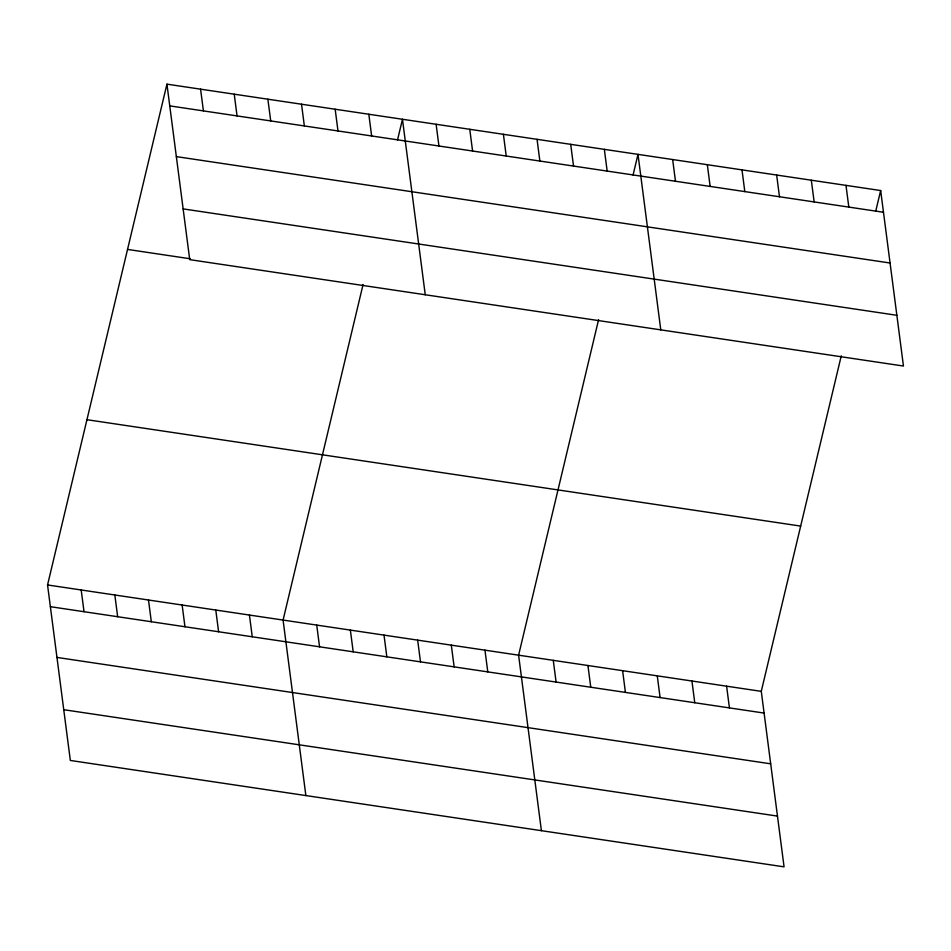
<?xml version="1.0" encoding="UTF-8"?>
<svg xmlns="http://www.w3.org/2000/svg" width="951" height="951" viewBox="0 0 951 951"><rect width="100%" height="100%" fill="white"/><g stroke="black" fill="none" stroke-linecap="round" stroke-linejoin="round"><path stroke-width="1.43" d="M841.266 355.817L761.275 691.353L784.064 866.848L70.338 760.455L47.55 584.96L166.936 84.152L880.662 190.545L903.45 366.04L189.724 259.647L166.936 84.152M363.068 284.527L283.077 620.076L305.865 795.559M397.542 139.928L402.463 119.267L425.252 294.751M598.595 319.643L518.604 655.18L541.404 830.675M633.069 175.032L637.99 154.371L660.779 329.866M875.728 211.205L880.662 190.545M169.754 105.882L883.479 212.263M176.351 156.618L890.065 263.011M183.139 208.899L896.864 315.292M127.541 249.424L190.438 258.803M86.945 419.7L800.671 526.093M47.55 584.96L761.275 691.353M50.367 606.69L764.093 713.072M56.965 657.426L770.679 763.819M63.753 709.708L777.478 816.101M845.986 185.374L848.815 207.104M811.322 180.214L814.151 201.933M776.658 175.043L779.475 196.762M741.994 169.872L744.811 191.591M707.33 164.713L710.147 186.432M672.654 159.542L675.483 181.261M726.612 686.194L729.429 707.913M691.936 681.023L694.765 702.741M604.349 149.355L607.166 171.073M657.272 675.852L660.089 697.57M570.695 144.338L573.524 166.068M622.608 670.681L625.425 692.399M537.053 139.333L539.871 161.052M587.944 665.522L590.761 687.24M503.4 134.317L506.229 156.035M553.268 660.351L556.097 682.069M469.758 129.3L472.576 151.019M436.117 124.284L438.934 146.002M484.962 650.163L487.78 671.882M451.309 645.147L454.138 666.877M368.822 114.251L371.639 135.969M417.667 640.142L420.485 661.86M335.168 109.234L337.985 130.953M384.014 635.125L386.843 656.844M301.526 104.218L304.344 125.936M350.372 630.109L353.19 651.827M267.873 99.201L270.702 120.92M316.731 625.092L319.548 646.811M234.231 94.185L237.049 115.903M200.578 89.168L203.407 110.887M249.435 615.059L252.253 636.778M215.782 610.043L218.611 631.761M182.14 605.026L184.958 626.745M148.487 600.01L151.316 621.728M114.845 594.993L117.662 616.712M81.192 589.977L84.021 611.695"/></g></svg>
